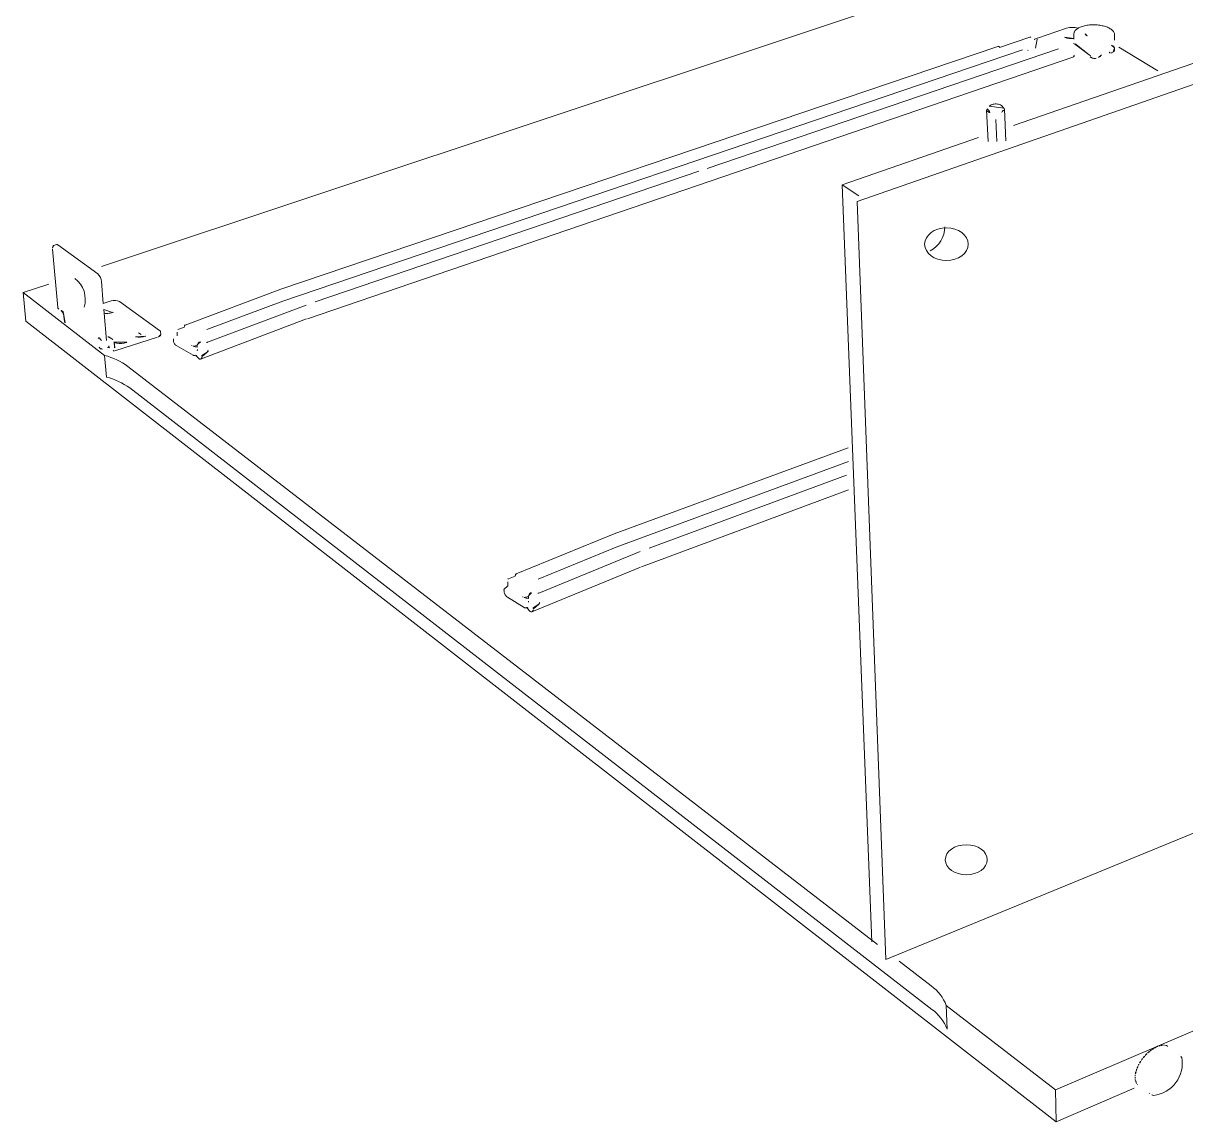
# Model space of a CAD drawing. Header units: metres. Extents: x -27.1 to 47.9, y -10.7 to 6.6.
# Drawn here: x 44.176 to 45.154, y 2.068 to 2.993 of the extents above; entities that cross this region are included whole.
import ezdxf

# ---------------------------------------------------------------- set-up
doc = ezdxf.new("R2010")
doc.units = ezdxf.units.M
doc.header["$MEASUREMENT"] = 0
doc.layers.add('PDF_Working_Num_Penna__7_Num_Penna__7_Num_Penna__7_Num_Penna__7_Num_Penna__7_Num_Penna__7', color=7, linetype='Continuous', lineweight=18)

msp = doc.modelspace()

# ---------------------------------------------------------------- linework, layer by layer
at = {"layer": 'PDF_Working_Num_Penna__7_Num_Penna__7_Num_Penna__7_Num_Penna__7_Num_Penna__7_Num_Penna__7', "color": 7, "linetype": 'Continuous', "lineweight": 18, "flags": 128}
for points in [[(44.87793, 2.84244), (45.78457, 3.15854)], [(45.00938, 2.90647), (45.67992, 3.13885)], [(44.99186, 3.03783), (44.24208, 2.78783)], [(45.06001, 2.97912), (45.06014, 2.98359), (45.06017, 2.98405), (45.06026, 2.98451), (45.06041, 2.98498), (45.06062, 2.98545), (45.06087, 2.98588), (45.06123, 2.98641), (45.06172, 2.98691), (45.0622, 2.98737), (45.0628, 2.98783), (45.06341, 2.98823), (45.06405, 2.98862), (45.06473, 2.98897), (45.06549, 2.9893), (45.06627, 2.98962), (45.06716, 2.98991), (45.06812, 2.99019), (45.06909, 2.99044), (45.0701, 2.99065), (45.07115, 2.99083), (45.07221, 2.99096), (45.07325, 2.99108), (45.07435, 2.99115), (45.07543, 2.99118), (45.07651, 2.99123), (45.0776, 2.99118), (45.0787, 2.99115), (45.07975, 2.99108), (45.08083, 2.99096), (45.08183, 2.99083), (45.08288, 2.99069), (45.0839, 2.99047), (45.08486, 2.99026), (45.08579, 2.99001), (45.08673, 2.98977), (45.08761, 2.98944), (45.08845, 2.98912), (45.08925, 2.98876), (45.08997, 2.98838), (45.09071, 2.98798), (45.09135, 2.98755), (45.09195, 2.98708), (45.09253, 2.98658), (45.093, 2.98605), (45.0934, 2.98552), (45.09373, 2.98502), (45.09398, 2.98448), (45.09414, 2.98391), (45.09425, 2.98337), (45.09425, 2.98281), (45.09414, 2.97833)], [(44.39298, 2.76885), (44.99602, 2.97303)], [(45.02401, 2.98106), (45.02347, 2.98094), (45.02296, 2.9808), (44.99746, 2.97216)], [(45.01679, 2.97021), (44.39455, 2.75882), (44.33058, 2.73472)], [(44.41546, 2.74395), (45.06008, 2.96432)], [(44.75174, 2.87045), (45.04703, 2.9711)], [(45.13063, 2.95241), (45.09805, 2.97247)], [(44.98673, 2.91956), (44.98792, 2.89311)], [(45.00163, 2.92023), (45.00282, 2.89356)], [(44.99457, 2.91148), (44.9954, 2.89309)], [(44.89001, 2.21975), (44.86523, 2.85663), (44.97999, 2.89651)], [(44.42184, 2.75809), (44.74467, 2.86803)], [(44.90199, 2.20488), (44.87793, 2.84244)], [(44.2061, 2.75189), (44.20585, 2.75215), (44.20563, 2.75245), (44.20547, 2.75283), (44.20539, 2.75325), (44.20098, 2.80252)], [(44.19783, 2.77308), (44.17628, 2.76589)], [(44.39292, 2.76882), (44.31259, 2.73864)], [(44.17628, 2.76589), (44.24471, 2.71301)], [(44.17847, 2.74193), (44.17628, 2.76589)], [(44.24635, 2.72564), (44.24435, 2.74855)], [(44.33127, 2.72408), (44.41426, 2.75547)], [(45.11094, 2.09647), (45.04534, 2.06824), (44.17847, 2.74192)], [(44.32542, 2.71), (44.41458, 2.74376)], [(44.28925, 2.72835), (44.25342, 2.71684)], [(44.31909, 2.71314), (44.30542, 2.72099), (44.30492, 2.72131), (44.30448, 2.7217), (44.30404, 2.72219), (44.30365, 2.72273), (44.30331, 2.72334), (44.30303, 2.72399), (44.30278, 2.72462), (44.30267, 2.72526), (44.3026, 2.72587), (44.30255, 2.72662)], [(44.67331, 2.56291), (44.87017, 2.63536)], [(44.87041, 2.62392), (44.67493, 2.55173), (44.60939, 2.52491)], [(44.70287, 2.55093), (44.86887, 2.61237)], [(44.69635, 2.53518), (44.87047, 2.59988)], [(44.67327, 2.56287), (44.59096, 2.52928)], [(44.61009, 2.51307), (44.69513, 2.54801)], [(44.60411, 2.49738), (44.69546, 2.53497)], [(44.59762, 2.50087), (44.58361, 2.50962), (44.58312, 2.50996), (44.58266, 2.51041), (44.5822, 2.51096), (44.58179, 2.51155), (44.58146, 2.51223), (44.58117, 2.51295), (44.58092, 2.51366), (44.5808, 2.51438), (44.58073, 2.51506), (44.58067, 2.51589)], [(45.64334, 2.50931), (44.90199, 2.20489)], [(45.04534, 2.06824), (45.04462, 2.09496)]]:
    msp.add_lwpolyline(points, dxfattribs=at)
for points in [[(45.06369, 2.98843, 0.134357), (45.05389, 2.9883), (45.02952, 2.98002)], [(44.20192, 2.80561), (44.20424, 2.80633), (44.2045, 2.80637), (44.20479, 2.80633), (44.20508, 2.8062), (44.20543, 2.80599), (44.23902, 2.78173, -0.192602), (44.24202, 2.77516), (44.24363, 2.75674), (44.25025, 2.75885, -0.20561), (44.25735, 2.75843), (44.29103, 2.73402), (44.29138, 2.73369), (44.29164, 2.73335), (44.29172, 2.73297), (44.29193, 2.73068)], [(45.91742, 2.46817), (45.04461, 2.09496), (44.95272, 2.16598), (44.9534, 2.14613, 0.148967), (44.94069, 2.1628), (44.26585, 2.68568, 0.095923), (44.24626, 2.69487), (44.24471, 2.71301, -0.095789), (44.26431, 2.70386), (44.89487, 2.21742)], [(44.95272, 2.16598, 0.154677), (44.94, 2.1826), (44.91302, 2.20342)], [(45.15005, 2.12329), (45.15045, 2.12286), (45.15071, 2.1226), (45.15092, 2.12227, -0.430373), (45.12725, 2.09041), (45.1265, 2.09062), (45.12613, 2.09068)]]:
    msp.add_lwpolyline(points, format="xyb", dxfattribs=at)
for points in [[(45.07135, 2.98187), (45.07079, 2.98219), (45.07034, 2.98256), (45.06998, 2.98291), (45.06973, 2.98327), (45.06957, 2.98366)], [(44.9971, 2.97296), (44.99673, 2.97307), (44.99637, 2.97311)], [(45.0269, 2.97917), (45.02702, 2.97895), (45.02718, 2.97888)], [(45.02706, 2.9792), (45.02913, 2.97991)], [(45.02933, 2.9791), (45.02771, 2.97157)], [(45.02913, 2.97991), (45.02934, 2.97998)], [(45.06014, 2.97552), (45.05977, 2.97541)], [(45.07296, 2.96592), (45.06228, 2.97452), (45.06179, 2.97484), (45.06126, 2.97514), (45.06074, 2.97535)], [(45.09163, 2.97423), (45.09216, 2.97391), (45.09277, 2.97356), (45.09329, 2.97321), (45.09369, 2.97281), (45.09398, 2.97238), (45.09415, 2.97195)], [(44.99746, 2.97216), (44.99742, 2.97284)], [(45.02115, 2.96992), (45.02163, 2.96974)], [(45.05991, 2.96438), (45.0601, 2.9645), (45.06022, 2.96467), (45.06034, 2.96496), (45.06041, 2.96531), (45.06047, 2.96571)], [(45.0741, 2.96517), (45.07373, 2.96538), (45.07337, 2.96563)], [(45.07372, 2.96428), (45.07397, 2.9641), (45.07421, 2.96399), (45.07446, 2.96389), (45.07475, 2.96378), (45.07503, 2.96368), (45.07531, 2.96357), (45.07564, 2.96329), (45.07599, 2.96307), (45.07643, 2.96289)], [(45.08079, 2.96374), (45.08123, 2.96392), (45.08168, 2.96417), (45.08213, 2.9645), (45.08248, 2.96488), (45.08286, 2.96527), (45.08333, 2.96591)], [(45.08974, 2.9681), (45.09046, 2.96775), (45.09079, 2.9676)], [(45.09046, 2.96775), (45.0903, 2.96786)], [(45.0922, 2.96775), (45.09203, 2.96763), (45.09171, 2.96756), (45.09135, 2.96752)], [(45.09418, 2.97153), (45.09415, 2.96992), (45.09405, 2.96953), (45.09388, 2.96913), (45.0936, 2.96874), (45.09325, 2.96839), (45.09277, 2.96803)], [(45.07692, 2.96282), (45.0774, 2.96282), (45.07787, 2.96286), (45.07841, 2.96296), (45.07889, 2.96309)], [(44.86523, 2.85663), (44.87924, 2.84739)], [(44.20192, 2.80561), (44.20166, 2.80544), (44.2014, 2.80518), (44.20119, 2.8048), (44.20106, 2.80434), (44.20098, 2.80378), (44.20093, 2.8032)], [(44.20882, 2.75075), (44.20856, 2.75084), (44.20839, 2.75084), (44.20828, 2.75054), (44.20839, 2.75029), (44.20853, 2.75016), (44.20869, 2.75004)], [(44.21021, 2.74826), (44.21018, 2.74859), (44.21009, 2.74898), (44.20996, 2.74935), (44.20979, 2.7497), (44.2094, 2.7497), (44.20903, 2.74983)], [(44.20979, 2.7497), (44.20961, 2.74999), (44.2094, 2.75026), (44.20924, 2.75042)], [(44.21021, 2.74826), (44.21085, 2.74134), (44.21119, 2.74089), (44.21144, 2.74059)], [(44.2515, 2.74924), (44.25054, 2.74894), (44.24953, 2.74872), (44.2485, 2.74856), (44.24745, 2.74846), (44.24639, 2.74842), (44.24537, 2.74846), (44.24435, 2.74856), (44.24409, 2.75155)], [(44.25151, 2.74924), (44.25194, 2.74935)], [(44.31259, 2.73865), (44.31232, 2.73851), (44.31216, 2.73833), (44.312, 2.73808), (44.31191, 2.73776), (44.31184, 2.7374)], [(44.25176, 2.72632), (44.24919, 2.72822), (44.24881, 2.72847), (44.24833, 2.72859), (44.24783, 2.72869), (44.24731, 2.72865)], [(44.27333, 2.73198), (44.27537, 2.73077)], [(44.29193, 2.73068), (44.29188, 2.7303), (44.29172, 2.72991), (44.29146, 2.72958), (44.29103, 2.72924), (44.29053, 2.7289), (44.28993, 2.72859)], [(44.30574, 2.72962), (44.30574, 2.73008), (44.30574, 2.73058), (44.30574, 2.73108), (44.30574, 2.73159), (44.30574, 2.73202), (44.30574, 2.7324), (44.30574, 2.73268)], [(44.30621, 2.73482), (44.31184, 2.73694)], [(44.24016, 2.72776), (44.23996, 2.72785), (44.23975, 2.72785), (44.23957, 2.72776), (44.23949, 2.72755), (44.23941, 2.72721)], [(44.24011, 2.71996), (44.24033, 2.71955), (44.24058, 2.71915)], [(44.24016, 2.72775), (44.24058, 2.72742), (44.24084, 2.72716), (44.24095, 2.727), (44.24109, 2.72683), (44.2413, 2.72649), (44.24156, 2.72611), (44.24169, 2.72593), (44.24185, 2.72576), (44.24199, 2.7256)], [(44.24092, 2.71891), (44.2413, 2.71866), (44.24177, 2.71849), (44.24228, 2.71843), (44.24278, 2.71849)], [(44.24711, 2.71983), (44.24758, 2.71992), (44.24803, 2.71996), (44.24854, 2.71996), (44.24881, 2.71955)], [(44.24854, 2.71997), (44.24834, 2.72043), (44.24824, 2.72098)], [(44.25274, 2.72453), (44.25317, 2.71979), (44.25321, 2.71954), (44.25338, 2.71937)], [(44.30255, 2.72662), (44.30255, 2.7268), (44.30263, 2.72698)], [(44.31841, 2.72099), (44.31776, 2.72126)], [(44.32263, 2.72153), (44.32272, 2.72013), (44.32175, 2.7202), (44.32086, 2.72034), (44.31998, 2.72049), (44.31915, 2.7207)], [(44.32263, 2.72153), (44.32267, 2.72195)], [(44.32284, 2.72234), (44.32335, 2.72334), (44.3236, 2.72366), (44.32392, 2.72395), (44.32432, 2.7242), (44.32477, 2.72433), (44.32525, 2.7244)], [(44.33127, 2.72408), (44.33102, 2.72401), (44.33075, 2.72401), (44.33047, 2.72401)], [(44.25181, 2.71726), (44.25227, 2.717), (44.25282, 2.71683)], [(44.31909, 2.71314), (44.31949, 2.71296), (44.31986, 2.71285), (44.32021, 2.71285)], [(44.32054, 2.71292), (44.32131, 2.71321), (44.32107, 2.71321)], [(44.32054, 2.71292), (44.3207, 2.713)], [(44.32413, 2.71024), (44.32372, 2.71053), (44.32332, 2.71088), (44.32292, 2.71131), (44.3226, 2.71177), (44.32228, 2.71231), (44.32208, 2.71264), (44.32182, 2.71288), (44.32154, 2.7131)], [(44.32272, 2.71717), (44.32276, 2.71746), (44.3228, 2.71774), (44.3228, 2.71799)], [(44.32413, 2.71024), (44.32456, 2.71003), (44.32498, 2.70992), (44.32537, 2.70992)], [(44.32573, 2.71), (44.32603, 2.71013), (44.32626, 2.71038), (44.32647, 2.71071), (44.32663, 2.7111), (44.32671, 2.71156)], [(44.33109, 2.71581), (44.32671, 2.7122), (44.32667, 2.71246), (44.32658, 2.7127), (44.32643, 2.71295)], [(44.3311, 2.71581), (44.33139, 2.71609), (44.33166, 2.71642), (44.33181, 2.71674), (44.33195, 2.71706)], [(44.58406, 2.52467), (44.58427, 2.52495)], [(44.58443, 2.52502), (44.59017, 2.52739)], [(44.59096, 2.52928), (44.59068, 2.52912), (44.59052, 2.52892), (44.59035, 2.52865), (44.59026, 2.52829), (44.59017, 2.52789)], [(44.58365, 2.51891), (44.58084, 2.5164), (44.58067, 2.51609)], [(44.58394, 2.51923), (44.58378, 2.51903)], [(44.58394, 2.51923), (44.58394, 2.51975), (44.58394, 2.5203), (44.58394, 2.52085), (44.58394, 2.52141), (44.58394, 2.5219), (44.58394, 2.52232), (44.58394, 2.52264)], [(44.60146, 2.51111), (44.60199, 2.51223), (44.60224, 2.5126), (44.60258, 2.51291), (44.60298, 2.51319), (44.60345, 2.51335), (44.60394, 2.51342)], [(44.59692, 2.50962), (44.59626, 2.50992)], [(44.60125, 2.51021), (44.60133, 2.50865), (44.60034, 2.50873), (44.59945, 2.5089), (44.59851, 2.50905), (44.59769, 2.50929)], [(44.60125, 2.51021), (44.60129, 2.51068)], [(44.60133, 2.50536), (44.60138, 2.50568), (44.60142, 2.506), (44.60142, 2.50627)], [(44.60992, 2.50385), (44.60543, 2.49984), (44.60539, 2.50012), (44.60531, 2.50039), (44.60514, 2.50068)], [(44.6101, 2.51307), (44.60983, 2.51298), (44.60956, 2.51298), (44.60927, 2.51298)], [(44.60992, 2.50385), (44.61021, 2.50417), (44.6105, 2.50453), (44.61067, 2.50488), (44.61079, 2.50524)], [(44.59762, 2.50088), (44.59803, 2.50067), (44.59839, 2.50055), (44.59878, 2.50055)], [(44.59912, 2.50064), (44.59927, 2.50072)], [(44.60277, 2.49765), (44.60236, 2.49797), (44.60196, 2.49837), (44.60154, 2.49884), (44.60121, 2.49936), (44.60089, 2.49996), (44.60069, 2.50031), (44.60042, 2.50059), (44.60013, 2.50083), (44.59989, 2.50095), (44.59965, 2.50095)], [(44.60278, 2.49765), (44.60324, 2.4974), (44.60365, 2.49729), (44.60407, 2.49729)], [(44.60443, 2.49737), (44.60473, 2.49752), (44.60498, 2.49781), (44.60519, 2.49816), (44.60535, 2.4986), (44.60543, 2.49912)], [(45.13302, 2.13245), (45.13282, 2.1325), (45.13258, 2.13241), (45.13233, 2.13216), (45.13181, 2.13204)], [(45.13478, 2.13278), (45.13441, 2.13271), (45.13416, 2.13253), (45.13365, 2.13241)], [(45.13641, 2.13276), (45.13604, 2.13267), (45.13588, 2.13257), (45.13545, 2.13257)], [(45.1379, 2.1324), (45.13754, 2.13239), (45.13738, 2.13229), (45.13713, 2.13234)], [(45.13791, 2.1324), (45.13878, 2.13176), (45.13902, 2.13186)], [(45.11965, 2.12343), (45.11941, 2.12327), (45.11916, 2.12311), (45.11895, 2.12278), (45.1189, 2.12251), (45.11838, 2.12197)], [(45.12142, 2.12532), (45.1212, 2.12529), (45.12096, 2.12513), (45.12076, 2.1248), (45.12063, 2.12455), (45.1201, 2.124)], [(45.1233, 2.12709), (45.12308, 2.12707), (45.12283, 2.12689), (45.12266, 2.12664), (45.12254, 2.12638), (45.12193, 2.12585)], [(45.12398, 2.12762), (45.12364, 2.12738)], [(45.1253, 2.12863), (45.12509, 2.12868), (45.12485, 2.12851), (45.1246, 2.12826), (45.12448, 2.12801), (45.12422, 2.12784)], [(45.12731, 2.12997), (45.1271, 2.13), (45.12687, 2.1299), (45.12664, 2.12974), (45.12643, 2.12943), (45.12587, 2.12904)], [(45.1293, 2.13109), (45.12909, 2.13112), (45.12886, 2.13103), (45.12861, 2.13086), (45.12842, 2.13062), (45.12786, 2.13029)], [(45.13114, 2.13188), (45.13079, 2.13188), (45.13062, 2.13178), (45.13044, 2.13153), (45.12982, 2.13129)], [(45.14892, 2.12448), (45.14882, 2.12465)], [(45.113, 2.11241), (45.11282, 2.11215), (45.1127, 2.11183), (45.11265, 2.11162), (45.11268, 2.1114), (45.11251, 2.11079)], [(45.11381, 2.11452), (45.11364, 2.11433), (45.11352, 2.11409), (45.11348, 2.11387), (45.11351, 2.11364), (45.11326, 2.113)], [(45.11392, 2.11465), (45.11424, 2.11529)], [(45.11458, 2.11593), (45.11454, 2.11616), (45.11468, 2.11642), (45.11486, 2.11674)], [(45.11645, 2.11915), (45.11621, 2.11897), (45.11594, 2.11873), (45.11583, 2.11848), (45.11584, 2.11818), (45.11543, 2.11756)], [(45.1179, 2.12134), (45.11767, 2.12118), (45.11748, 2.12095), (45.11731, 2.12068), (45.11725, 2.12042), (45.11685, 2.11978)], [(45.11162, 2.10528), (45.11156, 2.10573)], [(45.11161, 2.10528), (45.11178, 2.10469)], [(45.11176, 2.10716), (45.11165, 2.10734), (45.11168, 2.10754), (45.11173, 2.10782)], [(45.11178, 2.10348), (45.11166, 2.10364), (45.11171, 2.10392)], [(45.11175, 2.10716), (45.11179, 2.10661)], [(45.11178, 2.10348), (45.11195, 2.1033), (45.1121, 2.10291)], [(45.11238, 2.11018), (45.11212, 2.10993), (45.11207, 2.10966), (45.11202, 2.10938), (45.11213, 2.10923), (45.11201, 2.10861)], [(45.11219, 2.10191), (45.11209, 2.10207), (45.11212, 2.10228)], [(45.11219, 2.10191), (45.11251, 2.10164), (45.11267, 2.10133)], [(45.11279, 2.10054), (45.11271, 2.10082)], [(45.11372, 2.09943), (45.1136, 2.09958)], [(45.12372, 2.0922), (45.1235, 2.09209)], [(45.12614, 2.09068), (45.12575, 2.09082)], [(45.12725, 2.09041), (45.12744, 2.09037)]]:
    msp.add_lwpolyline(points, close=True, dxfattribs=at)
for points in [[(45.06001, 2.97973, -0.127506), (45.05219, 2.98072)], [(45.00122, 2.92114), (44.9991, 2.92327, 0.11619), (44.99746, 2.9242, 0.082273), (44.99397, 2.92461, 0.08431), (44.99054, 2.92389, 0.120674), (44.98895, 2.9228)], [(44.98705, 2.92049, 0.398391), (44.98717, 2.91861, 0.121715), (44.98947, 2.91734, 0.163608)], [(44.27075, 2.72865, 0.122335), (44.27913, 2.72912), (44.27951, 2.72924)], [(44.25279, 2.72411), (44.25339, 2.7239), (44.25401, 2.72368), (44.25473, 2.72348, 0.125381), (44.26313, 2.72399), (44.2635, 2.72411)]]:
    msp.add_lwpolyline(points, format="xyb", close=True, dxfattribs=at)
at = {"layer": 'PDF_Working_Num_Penna__7_Num_Penna__7_Num_Penna__7_Num_Penna__7_Num_Penna__7_Num_Penna__7', "color": 7, "linetype": 'Continuous', "lineweight": 18}
for centre, radius, start, end in [((44.92851, 2.82134), 0.02299, 297.98652, 359.85744), ((44.20695, 2.76028), 0.02155, 342.02059, 54.24409)]:
    msp.add_arc(centre, radius, start, end, dxfattribs=at)
for centre, major_axis, ratio in [((44.95292, 2.8066), (0.01835, 0), 0.751129), ((44.96958, 2.2887), (0.01766, 0), 0.71706)]:
    msp.add_ellipse(centre, major_axis=major_axis, ratio=ratio, dxfattribs=at)
for points in [[(44.99911, 2.91777), (45, 2.91777), (45.00039, 2.91925), (45.00127, 2.91925)], [(45.00163, 2.92023), (45.00195, 2.92023), (45.00087, 2.92114), (45.00122, 2.92114)], [(45.00127, 2.91925), (45.00163, 2.91925), (45.00127, 2.92023), (45.00163, 2.92023)]]:
    msp.add_open_spline(points, degree=3, dxfattribs=at)

doc.saveas('drawing.dxf')
